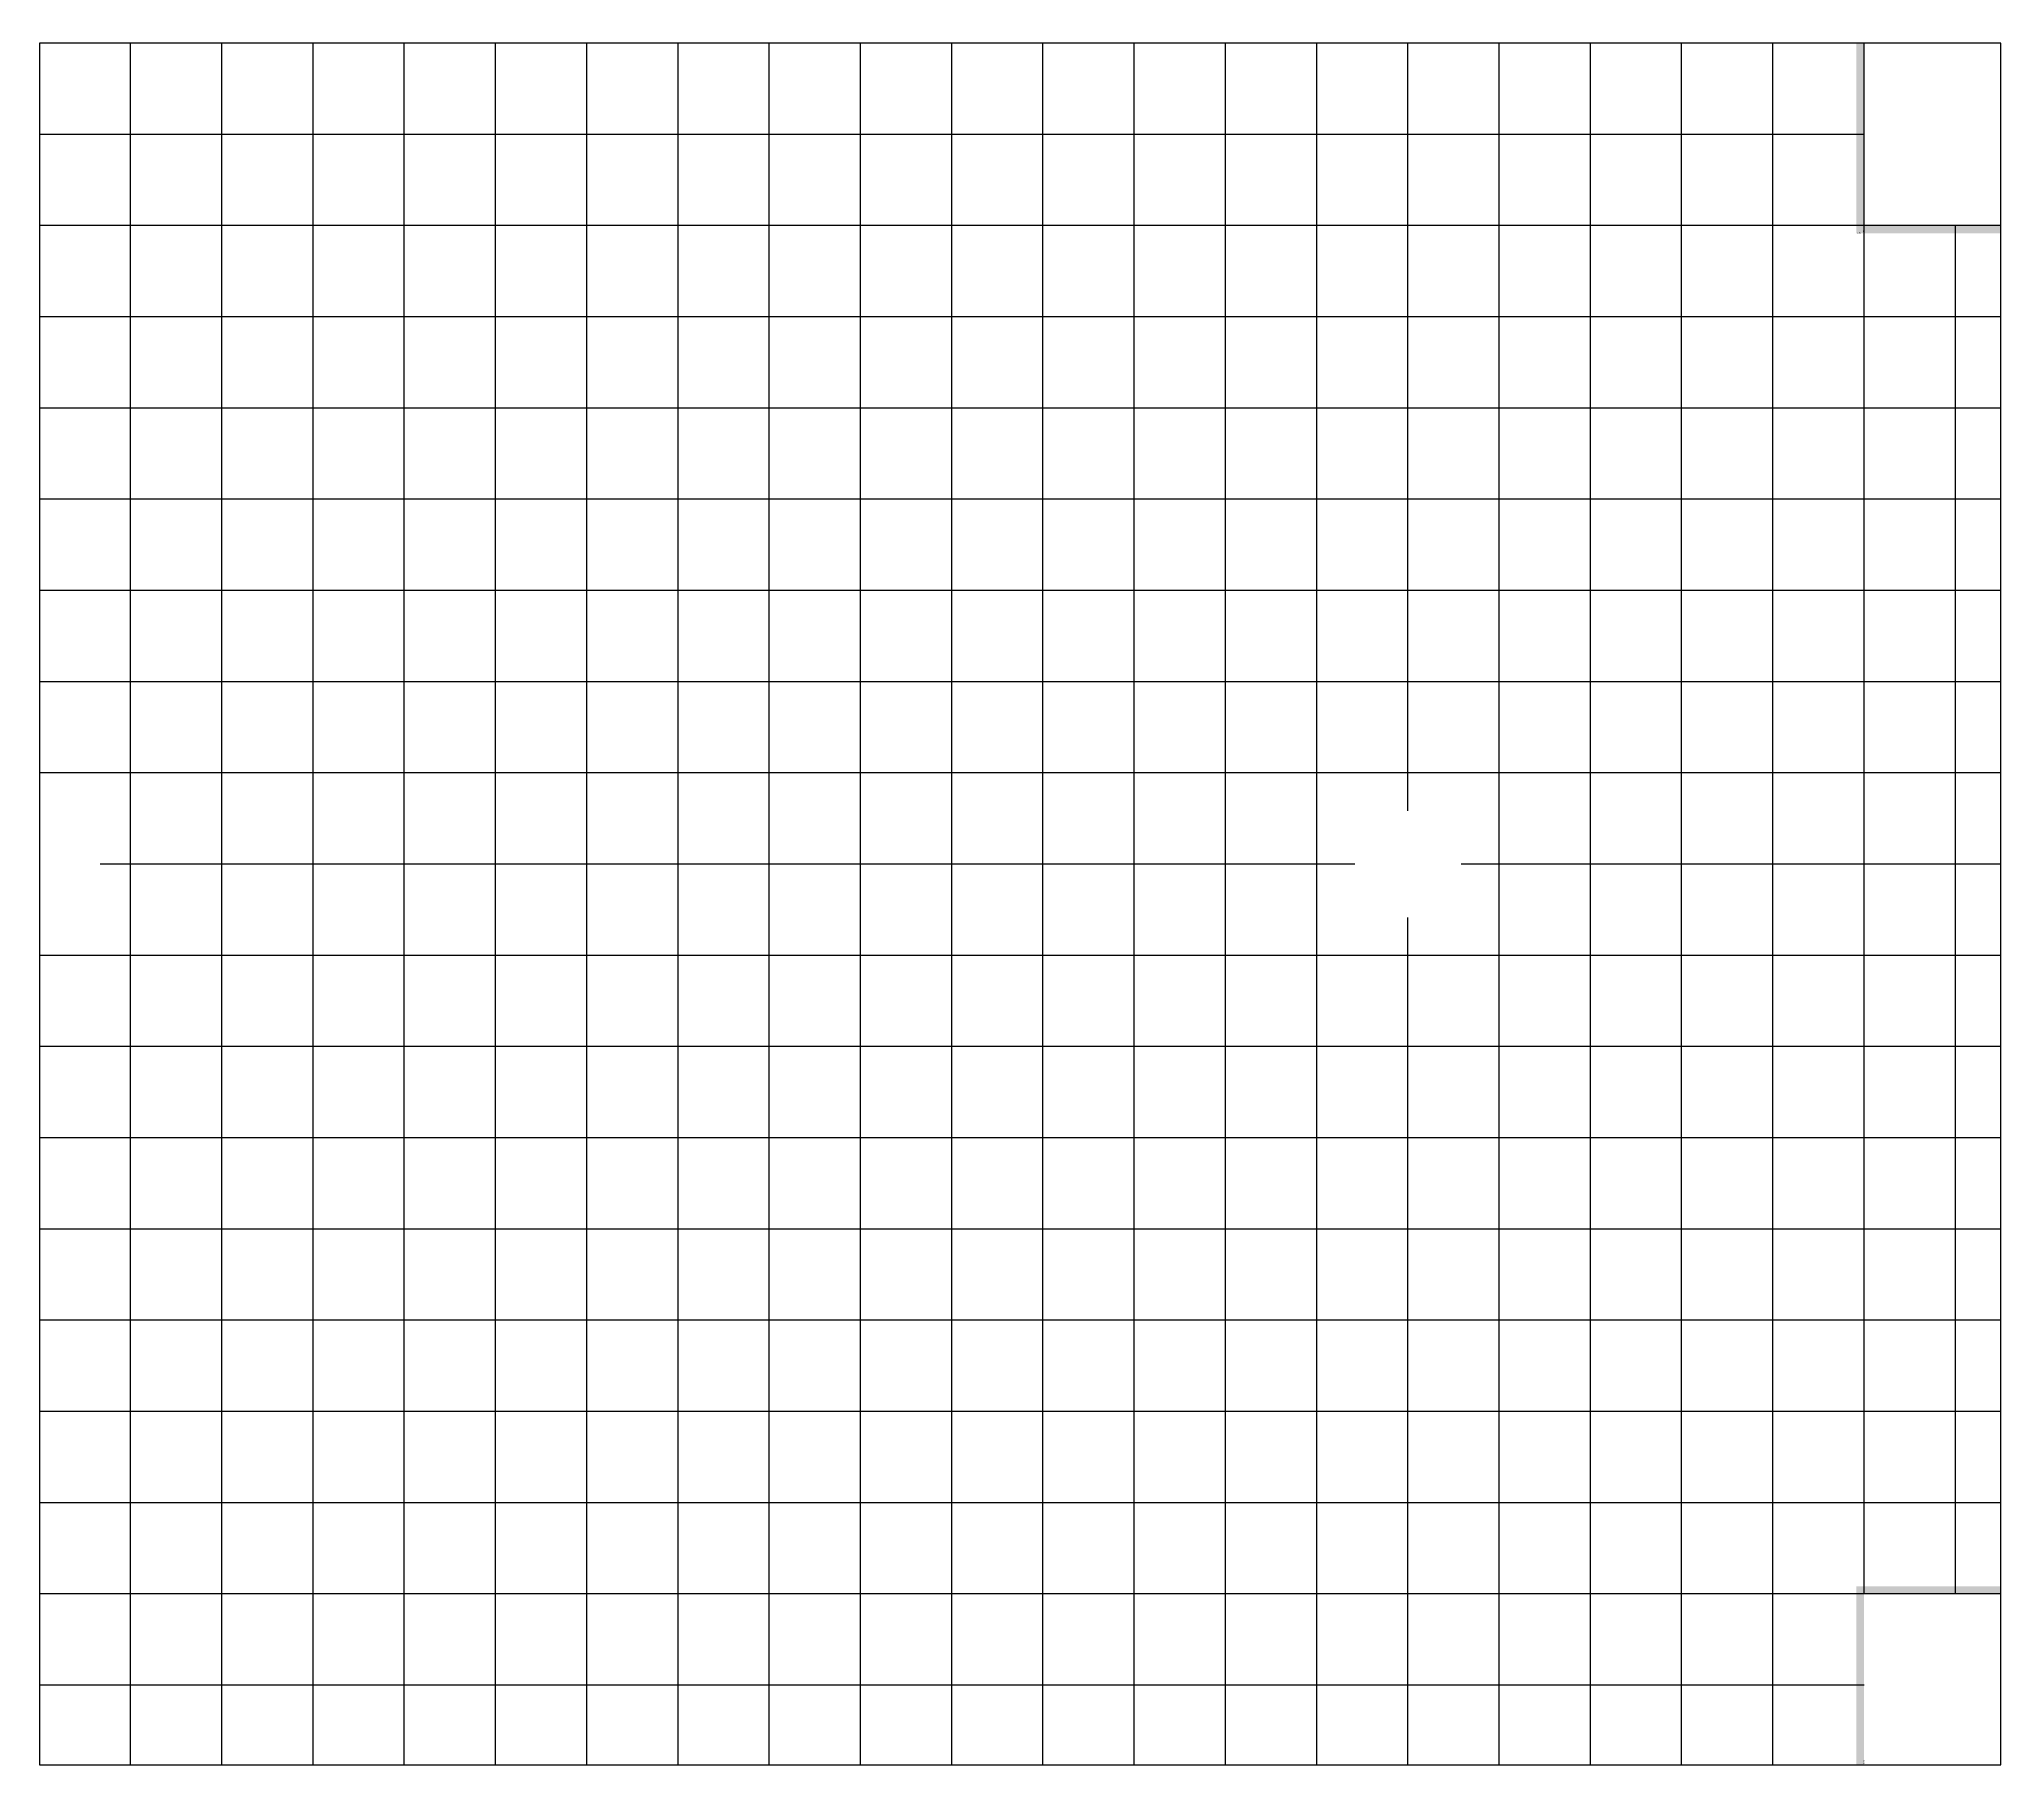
# Model space of a CAD drawing. Extents: x -186874 to 511851, y 4933 to 222627.
# Drawn here: x 498926 to 511851, y 211252 to 222627 of the extents above; entities that cross this region are included whole.
import ezdxf
from ezdxf.enums import TextEntityAlignment as Align

# ---------------------------------------------------------------- set-up
doc = ezdxf.new("R2010")
doc.units = 0
doc.header["$LTSCALE"] = 5
doc.linetypes.add('XCDR30$0$HIDDEN2', pattern=[0.1875, 0.125, -0.0625])
doc.layers.add('XCDR30$0$A-Area', color=170, linetype='Continuous', plot=False)
doc.layers.add('XCDR30$0$A-R-Divider', color=75, linetype='XCDR30$0$HIDDEN2')
doc.layers.add('XCDR30$0$A-R-Plan_RH-60cm', color=161, linetype='Continuous')
doc.styles.add('XCDR30$0$AA-TXT', font='isocp.shx', dxfattribs={"width": 0.8, "bigfont": 'chineset.shx'})

# ---------------------------------------------------------------- blocks, each defined once
blk = doc.blocks.new('*U36')
at = {"ltscale": 0.5, "const_width": 0.5}
blk.add_lwpolyline([(0, 0), (0, 9.5)], dxfattribs=at)
at = {"color": 1, "style": 'XCDR30$0$AA-TXT', "width": 0.8}
for tag, p in [('NO.', (0.08, 0.07)), ('高度(H) m', (0.23, 0.07))]:
    blk.add_attdef(tag, text='', height=0.1, rotation=90, dxfattribs=at).set_placement(p, align=Align.MIDDLE_LEFT)
blk = doc.blocks.new('*U37')
at = {"ltscale": 0.5, "const_width": 0.5}
blk.add_lwpolyline([(0, 0), (0, 11.75)], dxfattribs=at)
at = {"color": 1, "style": 'XCDR30$0$AA-TXT', "width": 0.8}
for tag, p in [('NO.', (0.08, 0.07)), ('高度(H) m', (0.23, 0.07))]:
    blk.add_attdef(tag, text='', height=0.1, rotation=90, dxfattribs=at).set_placement(p, align=Align.MIDDLE_LEFT)
blk = doc.blocks.new('*U35')
at = {"ltscale": 0.5, "const_width": 0.5}
blk.add_lwpolyline([(0, 0), (0, 12.5)], dxfattribs=at)
at = {"color": 1, "style": 'XCDR30$0$AA-TXT', "width": 0.8}
for tag, p in [('NO.', (0.08, 0.07)), ('高度(H) m', (0.23, 0.07))]:
    blk.add_attdef(tag, text='', height=0.1, rotation=90, dxfattribs=at).set_placement(p, align=Align.MIDDLE_LEFT)
blk = doc.blocks.new('XCDR30')
at = {"layer": 'XCDR30$0$A-Area'}
blk.add_lwpolyline([(511826, 222602), (498926, 222602), (498926, 211277), (511826, 211277)], close=True, dxfattribs=at)
at = {"layer": 'XCDR30$0$A-R-Plan_RH-60cm'}
for p, q in [((499526, 211277), (499526, 222602)), ((500126, 211277), (500126, 222602)), ((500726, 211277), (500726, 222602)), ((501326, 211277), (501326, 222602)), ((501926, 211277), (501926, 222602)), ((502526, 211277), (502526, 222602)), ((503126, 211277), (503126, 222602)), ((503726, 211277), (503726, 222602)), ((504326, 211277), (504326, 222602)), ((504926, 211277), (504926, 222602)), ((505526, 211277), (505526, 222602)), ((506126, 211277), (506126, 222602)), ((506726, 211277), (506726, 222602)), ((507326, 211277), (507326, 222602)), ((507926, 217552), (507926, 222602)), ((508526, 211277), (508526, 222602)), ((509126, 211277), (509126, 222602)), ((509726, 211277), (509726, 222602)), ((510326, 211277), (510326, 222602)), ((510926, 212402), (510926, 222602)), ((510926, 222002, 0), (498926, 222002, 0)), ((511826, 221402, 0), (498926, 221402, 0)), ((511526, 212402), (511526, 221402)), ((511826, 220802, 0), (498926, 220802, 0)), ((511826, 220202, 0), (498926, 220202, 0)), ((511826, 219602, 0), (498926, 219602, 0)), ((511826, 219002, 0), (498926, 219002, 0)), ((511826, 218402, 0), (498926, 218402, 0)), ((511826, 217802, 0), (498926, 217802, 0)), ((507576, 217202, 0), (499326, 217202, 0)), ((511826, 217202, 0), (508276, 217202, 0)), ((507926, 211277), (507926, 216852)), ((511826, 216602, 0), (498926, 216602, 0)), ((511826, 216002, 0), (498926, 216002, 0)), ((511826, 215402, 0), (498926, 215402, 0)), ((511826, 214802, 0), (498926, 214802, 0)), ((511826, 214202, 0), (498926, 214202, 0)), ((511826, 213602, 0), (498926, 213602, 0)), ((511826, 213002, 0), (498926, 213002, 0)), ((511826, 212402, 0), (498926, 212402, 0)), ((510926, 211802, 0), (498926, 211802, 0))]:
    blk.add_line(p, q, dxfattribs=at)
at = {"layer": 'XCDR30$0$A-R-Divider', "xscale": 100, "yscale": 100, "zscale": 100}
for name, p in [('*U35', (510901, 221352, 0)), ('*U37', (510901, 211277))]:
    blk.add_blockref(name, p, dxfattribs=at).add_auto_attribs({'高度(H) m': '0.6m'})
at = {"layer": 'XCDR30$0$A-R-Divider', "xscale": 100, "yscale": 100, "zscale": 100, "rotation": 270}
for p in [(510876, 221377, 0), (510876, 212427, 0)]:
    blk.add_blockref('*U36', p, dxfattribs=at).add_auto_attribs({'高度(H) m': '0.6m'})

msp = doc.modelspace()

# ---------------------------------------------------------------- block references
msp.add_blockref('XCDR30', (0, 0))

doc.saveas('drawing.dxf')
